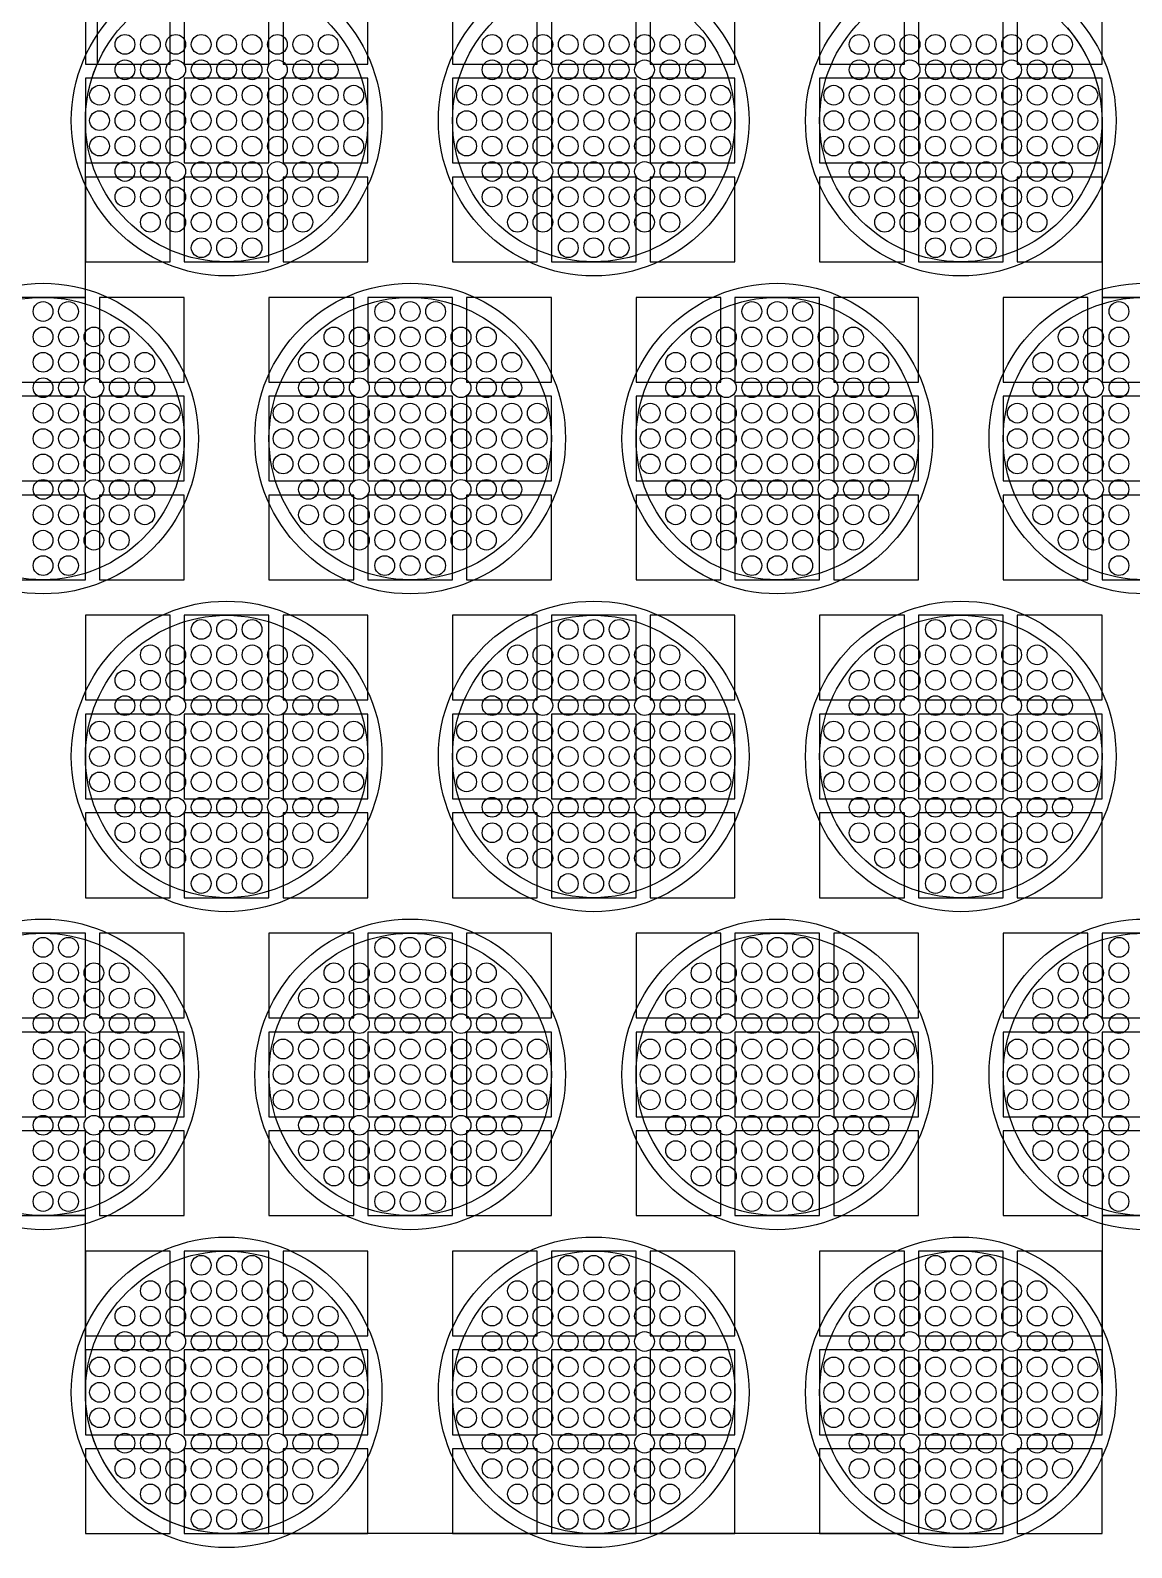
# Model space of a CAD drawing. Extents: x -49 to 54, y -38 to 38.
# Drawn here: x -4.72 to -0.82, y -4.37 to 1 of the extents above; entities that cross this region are included whole.
import ezdxf

# ---------------------------------------------------------------- set-up
doc = ezdxf.new("R2010")
doc.units = 0
for name, color, linetype in [('BACK_LAYER', 5, 'CONTINUOUS'), ('COND_LAYER_LOWER_ELECTRODE', 6, 'CONTINUOUS'), ('CONDUCTIVE_LAYER_BACK_LAYER', 2, 'CONTINUOUS'), ('EMITTER', 3, 'CONTINUOUS'), ('LOWER_ELECTRODE', 1, 'CONTINUOUS')]:
    doc.layers.add(name, color=color, linetype=linetype)

msp = doc.modelspace()

# ---------------------------------------------------------------- linework, layer by layer
at = {"layer": 'BACK_LAYER'}
for points in [[(-4.5209, 0.8807), (-4.2209, 0.8807), (-4.2209, 1.1807), (-4.5209, 1.1807)], [(-4.1709, 0.8807), (-3.8709, 0.8807), (-3.8709, 1.1807), (-4.1709, 1.1807)], [(-3.8209, 0.8807), (-3.5209, 0.8807), (-3.5209, 1.1807), (-3.8209, 1.1807)], [(-3.2209, 0.8807), (-2.9209, 0.8807), (-2.9209, 1.1807), (-3.2209, 1.1807)], [(-2.8709, 0.8807), (-2.5709, 0.8807), (-2.5709, 1.1807), (-2.8709, 1.1807)], [(-2.5209, 0.8807), (-2.2209, 0.8807), (-2.2209, 1.1807), (-2.5209, 1.1807)], [(-1.9209, 0.8807), (-1.6209, 0.8807), (-1.6209, 1.1807), (-1.9209, 1.1807)], [(-1.5709, 0.8807), (-1.2709, 0.8807), (-1.2709, 1.1807), (-1.5709, 1.1807)], [(-1.2209, 0.8807), (-0.9209, 0.8807), (-0.9209, 1.1807), (-1.2209, 1.1807)], [(-4.5209, 0.5307), (-4.2209, 0.5307), (-4.2209, 0.8307), (-4.5209, 0.8307)], [(-4.1709, 0.5307), (-3.8709, 0.5307), (-3.8709, 0.8307), (-4.1709, 0.8307)], [(-3.8209, 0.5307), (-3.5209, 0.5307), (-3.5209, 0.8307), (-3.8209, 0.8307)], [(-3.2209, 0.5307), (-2.9209, 0.5307), (-2.9209, 0.8307), (-3.2209, 0.8307)], [(-2.8709, 0.5307), (-2.5709, 0.5307), (-2.5709, 0.8307), (-2.8709, 0.8307)], [(-2.5209, 0.5307), (-2.2209, 0.5307), (-2.2209, 0.8307), (-2.5209, 0.8307)], [(-1.9209, 0.5307), (-1.6209, 0.5307), (-1.6209, 0.8307), (-1.9209, 0.8307)], [(-1.5709, 0.5307), (-1.2709, 0.5307), (-1.2709, 0.8307), (-1.5709, 0.8307)], [(-1.2209, 0.5307), (-0.9209, 0.5307), (-0.9209, 0.8307), (-1.2209, 0.8307)], [(-4.5209, 0.1807), (-4.2209, 0.1807), (-4.2209, 0.4807), (-4.5209, 0.4807)], [(-4.1709, 0.1807), (-3.8709, 0.1807), (-3.8709, 0.4807), (-4.1709, 0.4807)], [(-3.8209, 0.1807), (-3.5209, 0.1807), (-3.5209, 0.4807), (-3.8209, 0.4807)], [(-3.2209, 0.1807), (-2.9209, 0.1807), (-2.9209, 0.4807), (-3.2209, 0.4807)], [(-2.8709, 0.1807), (-2.5709, 0.1807), (-2.5709, 0.4807), (-2.8709, 0.4807)], [(-2.5209, 0.1807), (-2.2209, 0.1807), (-2.2209, 0.4807), (-2.5209, 0.4807)], [(-1.9209, 0.1807), (-1.6209, 0.1807), (-1.6209, 0.4807), (-1.9209, 0.4807)], [(-1.5709, 0.1807), (-1.2709, 0.1807), (-1.2709, 0.4807), (-1.5709, 0.4807)], [(-1.2209, 0.1807), (-0.9209, 0.1807), (-0.9209, 0.4807), (-1.2209, 0.4807)], [(-4.8209, -0.2451), (-4.5209, -0.2451), (-4.5209, 0.0549), (-4.8209, 0.0549)], [(-4.4709, -0.2451), (-4.1709, -0.2451), (-4.1709, 0.0549), (-4.4709, 0.0549)], [(-3.8709, -0.2451), (-3.5709, -0.2451), (-3.5709, 0.0549), (-3.8709, 0.0549)], [(-3.5209, -0.2451), (-3.2209, -0.2451), (-3.2209, 0.0549), (-3.5209, 0.0549)], [(-3.1709, -0.2451), (-2.8709, -0.2451), (-2.8709, 0.0549), (-3.1709, 0.0549)], [(-2.5709, -0.2451), (-2.2709, -0.2451), (-2.2709, 0.0549), (-2.5709, 0.0549)], [(-2.2209, -0.2451), (-1.9209, -0.2451), (-1.9209, 0.0549), (-2.2209, 0.0549)], [(-1.8709, -0.2451), (-1.5709, -0.2451), (-1.5709, 0.0549), (-1.8709, 0.0549)], [(-1.2709, -0.2451), (-0.9709, -0.2451), (-0.9709, 0.0549), (-1.2709, 0.0549)], [(-0.9209, -0.2451), (-0.6209, -0.2451), (-0.6209, 0.0549), (-0.9209, 0.0549)], [(-4.8209, -0.5951), (-4.5209, -0.5951), (-4.5209, -0.2951), (-4.8209, -0.2951)], [(-4.4709, -0.5951), (-4.1709, -0.5951), (-4.1709, -0.2951), (-4.4709, -0.2951)], [(-3.8709, -0.5951), (-3.5709, -0.5951), (-3.5709, -0.2951), (-3.8709, -0.2951)], [(-3.5209, -0.5951), (-3.2209, -0.5951), (-3.2209, -0.2951), (-3.5209, -0.2951)], [(-3.1709, -0.5951), (-2.8709, -0.5951), (-2.8709, -0.2951), (-3.1709, -0.2951)], [(-2.5709, -0.5951), (-2.2709, -0.5951), (-2.2709, -0.2951), (-2.5709, -0.2951)], [(-2.2209, -0.5951), (-1.9209, -0.5951), (-1.9209, -0.2951), (-2.2209, -0.2951)], [(-1.8709, -0.5951), (-1.5709, -0.5951), (-1.5709, -0.2951), (-1.8709, -0.2951)], [(-1.2709, -0.5951), (-0.9709, -0.5951), (-0.9709, -0.2951), (-1.2709, -0.2951)], [(-0.9209, -0.5951), (-0.6209, -0.5951), (-0.6209, -0.2951), (-0.9209, -0.2951)], [(-4.8209, -0.9451), (-4.5209, -0.9451), (-4.5209, -0.6451), (-4.8209, -0.6451)], [(-4.4709, -0.9451), (-4.1709, -0.9451), (-4.1709, -0.6451), (-4.4709, -0.6451)], [(-3.8709, -0.9451), (-3.5709, -0.9451), (-3.5709, -0.6451), (-3.8709, -0.6451)], [(-3.5209, -0.9451), (-3.2209, -0.9451), (-3.2209, -0.6451), (-3.5209, -0.6451)], [(-3.1709, -0.9451), (-2.8709, -0.9451), (-2.8709, -0.6451), (-3.1709, -0.6451)], [(-2.5709, -0.9451), (-2.2709, -0.9451), (-2.2709, -0.6451), (-2.5709, -0.6451)], [(-2.2209, -0.9451), (-1.9209, -0.9451), (-1.9209, -0.6451), (-2.2209, -0.6451)], [(-1.8709, -0.9451), (-1.5709, -0.9451), (-1.5709, -0.6451), (-1.8709, -0.6451)], [(-1.2709, -0.9451), (-0.9709, -0.9451), (-0.9709, -0.6451), (-1.2709, -0.6451)], [(-0.9209, -0.9451), (-0.6209, -0.9451), (-0.6209, -0.6451), (-0.9209, -0.6451)], [(-4.5209, -1.3709), (-4.2209, -1.3709), (-4.2209, -1.0709), (-4.5209, -1.0709)], [(-4.1709, -1.3709), (-3.8709, -1.3709), (-3.8709, -1.0709), (-4.1709, -1.0709)], [(-3.8209, -1.3709), (-3.5209, -1.3709), (-3.5209, -1.0709), (-3.8209, -1.0709)], [(-3.2209, -1.3709), (-2.9209, -1.3709), (-2.9209, -1.0709), (-3.2209, -1.0709)], [(-2.8709, -1.3709), (-2.5709, -1.3709), (-2.5709, -1.0709), (-2.8709, -1.0709)], [(-2.5209, -1.3709), (-2.2209, -1.3709), (-2.2209, -1.0709), (-2.5209, -1.0709)], [(-1.9209, -1.3709), (-1.6209, -1.3709), (-1.6209, -1.0709), (-1.9209, -1.0709)], [(-1.5709, -1.3709), (-1.2709, -1.3709), (-1.2709, -1.0709), (-1.5709, -1.0709)], [(-1.2209, -1.3709), (-0.9209, -1.3709), (-0.9209, -1.0709), (-1.2209, -1.0709)], [(-4.5209, -1.7209), (-4.2209, -1.7209), (-4.2209, -1.4209), (-4.5209, -1.4209)], [(-4.1709, -1.7209), (-3.8709, -1.7209), (-3.8709, -1.4209), (-4.1709, -1.4209)], [(-3.8209, -1.7209), (-3.5209, -1.7209), (-3.5209, -1.4209), (-3.8209, -1.4209)], [(-3.2209, -1.7209), (-2.9209, -1.7209), (-2.9209, -1.4209), (-3.2209, -1.4209)], [(-2.8709, -1.7209), (-2.5709, -1.7209), (-2.5709, -1.4209), (-2.8709, -1.4209)], [(-2.5209, -1.7209), (-2.2209, -1.7209), (-2.2209, -1.4209), (-2.5209, -1.4209)], [(-1.9209, -1.7209), (-1.6209, -1.7209), (-1.6209, -1.4209), (-1.9209, -1.4209)], [(-1.5709, -1.7209), (-1.2709, -1.7209), (-1.2709, -1.4209), (-1.5709, -1.4209)], [(-1.2209, -1.7209), (-0.9209, -1.7209), (-0.9209, -1.4209), (-1.2209, -1.4209)], [(-4.5209, -2.0709), (-4.2209, -2.0709), (-4.2209, -1.7709), (-4.5209, -1.7709)], [(-4.1709, -2.0709), (-3.8709, -2.0709), (-3.8709, -1.7709), (-4.1709, -1.7709)], [(-3.8209, -2.0709), (-3.5209, -2.0709), (-3.5209, -1.7709), (-3.8209, -1.7709)], [(-3.2209, -2.0709), (-2.9209, -2.0709), (-2.9209, -1.7709), (-3.2209, -1.7709)], [(-2.8709, -2.0709), (-2.5709, -2.0709), (-2.5709, -1.7709), (-2.8709, -1.7709)], [(-2.5209, -2.0709), (-2.2209, -2.0709), (-2.2209, -1.7709), (-2.5209, -1.7709)], [(-1.9209, -2.0709), (-1.6209, -2.0709), (-1.6209, -1.7709), (-1.9209, -1.7709)], [(-1.5709, -2.0709), (-1.2709, -2.0709), (-1.2709, -1.7709), (-1.5709, -1.7709)], [(-1.2209, -2.0709), (-0.9209, -2.0709), (-0.9209, -1.7709), (-1.2209, -1.7709)], [(-4.8209, -2.4968), (-4.5209, -2.4968), (-4.5209, -2.1968), (-4.8209, -2.1968)], [(-4.4709, -2.4968), (-4.1709, -2.4968), (-4.1709, -2.1968), (-4.4709, -2.1968)], [(-3.8709, -2.4968), (-3.5709, -2.4968), (-3.5709, -2.1968), (-3.8709, -2.1968)], [(-3.5209, -2.4968), (-3.2209, -2.4968), (-3.2209, -2.1968), (-3.5209, -2.1968)], [(-3.1709, -2.4968), (-2.8709, -2.4968), (-2.8709, -2.1968), (-3.1709, -2.1968)], [(-2.5709, -2.4968), (-2.2709, -2.4968), (-2.2709, -2.1968), (-2.5709, -2.1968)], [(-2.2209, -2.4968), (-1.9209, -2.4968), (-1.9209, -2.1968), (-2.2209, -2.1968)], [(-1.8709, -2.4968), (-1.5709, -2.4968), (-1.5709, -2.1968), (-1.8709, -2.1968)], [(-1.2709, -2.4968), (-0.9709, -2.4968), (-0.9709, -2.1968), (-1.2709, -2.1968)], [(-0.9209, -2.4968), (-0.6209, -2.4968), (-0.6209, -2.1968), (-0.9209, -2.1968)], [(-4.8209, -2.8468), (-4.5209, -2.8468), (-4.5209, -2.5468), (-4.8209, -2.5468)], [(-4.4709, -2.8468), (-4.1709, -2.8468), (-4.1709, -2.5468), (-4.4709, -2.5468)], [(-3.8709, -2.8468), (-3.5709, -2.8468), (-3.5709, -2.5468), (-3.8709, -2.5468)], [(-3.5209, -2.8468), (-3.2209, -2.8468), (-3.2209, -2.5468), (-3.5209, -2.5468)], [(-3.1709, -2.8468), (-2.8709, -2.8468), (-2.8709, -2.5468), (-3.1709, -2.5468)], [(-2.5709, -2.8468), (-2.2709, -2.8468), (-2.2709, -2.5468), (-2.5709, -2.5468)], [(-2.2209, -2.8468), (-1.9209, -2.8468), (-1.9209, -2.5468), (-2.2209, -2.5468)], [(-1.8709, -2.8468), (-1.5709, -2.8468), (-1.5709, -2.5468), (-1.8709, -2.5468)], [(-1.2709, -2.8468), (-0.9709, -2.8468), (-0.9709, -2.5468), (-1.2709, -2.5468)], [(-0.9209, -2.8468), (-0.6209, -2.8468), (-0.6209, -2.5468), (-0.9209, -2.5468)], [(-4.8209, -3.1968), (-4.5209, -3.1968), (-4.5209, -2.8968), (-4.8209, -2.8968)], [(-4.4709, -3.1968), (-4.1709, -3.1968), (-4.1709, -2.8968), (-4.4709, -2.8968)], [(-3.8709, -3.1968), (-3.5709, -3.1968), (-3.5709, -2.8968), (-3.8709, -2.8968)], [(-3.5209, -3.1968), (-3.2209, -3.1968), (-3.2209, -2.8968), (-3.5209, -2.8968)], [(-3.1709, -3.1968), (-2.8709, -3.1968), (-2.8709, -2.8968), (-3.1709, -2.8968)], [(-2.5709, -3.1968), (-2.2709, -3.1968), (-2.2709, -2.8968), (-2.5709, -2.8968)], [(-2.2209, -3.1968), (-1.9209, -3.1968), (-1.9209, -2.8968), (-2.2209, -2.8968)], [(-1.8709, -3.1968), (-1.5709, -3.1968), (-1.5709, -2.8968), (-1.8709, -2.8968)], [(-1.2709, -3.1968), (-0.9709, -3.1968), (-0.9709, -2.8968), (-1.2709, -2.8968)], [(-0.9209, -3.1968), (-0.6209, -3.1968), (-0.6209, -2.8968), (-0.9209, -2.8968)], [(-4.5209, -3.6226), (-4.2209, -3.6226), (-4.2209, -3.3226), (-4.5209, -3.3226)], [(-4.1709, -3.6226), (-3.8709, -3.6226), (-3.8709, -3.3226), (-4.1709, -3.3226)], [(-3.8209, -3.6226), (-3.5209, -3.6226), (-3.5209, -3.3226), (-3.8209, -3.3226)], [(-3.2209, -3.6226), (-2.9209, -3.6226), (-2.9209, -3.3226), (-3.2209, -3.3226)], [(-2.8709, -3.6226), (-2.5709, -3.6226), (-2.5709, -3.3226), (-2.8709, -3.3226)], [(-2.5209, -3.6226), (-2.2209, -3.6226), (-2.2209, -3.3226), (-2.5209, -3.3226)], [(-1.9209, -3.6226), (-1.6209, -3.6226), (-1.6209, -3.3226), (-1.9209, -3.3226)], [(-1.5709, -3.6226), (-1.2709, -3.6226), (-1.2709, -3.3226), (-1.5709, -3.3226)], [(-1.2209, -3.6226), (-0.9209, -3.6226), (-0.9209, -3.3226), (-1.2209, -3.3226)], [(-4.5209, -3.9726), (-4.2209, -3.9726), (-4.2209, -3.6726), (-4.5209, -3.6726)], [(-4.1709, -3.9726), (-3.8709, -3.9726), (-3.8709, -3.6726), (-4.1709, -3.6726)], [(-3.8209, -3.9726), (-3.5209, -3.9726), (-3.5209, -3.6726), (-3.8209, -3.6726)], [(-3.2209, -3.9726), (-2.9209, -3.9726), (-2.9209, -3.6726), (-3.2209, -3.6726)], [(-2.8709, -3.9726), (-2.5709, -3.9726), (-2.5709, -3.6726), (-2.8709, -3.6726)], [(-2.5209, -3.9726), (-2.2209, -3.9726), (-2.2209, -3.6726), (-2.5209, -3.6726)], [(-1.9209, -3.9726), (-1.6209, -3.9726), (-1.6209, -3.6726), (-1.9209, -3.6726)], [(-1.5709, -3.9726), (-1.2709, -3.9726), (-1.2709, -3.6726), (-1.5709, -3.6726)], [(-1.2209, -3.9726), (-0.9209, -3.9726), (-0.9209, -3.6726), (-1.2209, -3.6726)], [(-4.5209, -4.3226), (-4.2209, -4.3226), (-4.2209, -4.0226), (-4.5209, -4.0226)], [(-4.1709, -4.3226), (-3.8709, -4.3226), (-3.8709, -4.0226), (-4.1709, -4.0226)], [(-3.8209, -4.3226), (-3.5209, -4.3226), (-3.5209, -4.0226), (-3.8209, -4.0226)], [(-3.2209, -4.3226), (-2.9209, -4.3226), (-2.9209, -4.0226), (-3.2209, -4.0226)], [(-2.8709, -4.3226), (-2.5709, -4.3226), (-2.5709, -4.0226), (-2.8709, -4.0226)], [(-2.5209, -4.3226), (-2.2209, -4.3226), (-2.2209, -4.0226), (-2.5209, -4.0226)], [(-1.9209, -4.3226), (-1.6209, -4.3226), (-1.6209, -4.0226), (-1.9209, -4.0226)], [(-1.5709, -4.3226), (-1.2709, -4.3226), (-1.2709, -4.0226), (-1.5709, -4.0226)], [(-1.2209, -4.3226), (-0.9209, -4.3226), (-0.9209, -4.0226), (-1.2209, -4.0226)]]:
    msp.add_lwpolyline(points, close=True, dxfattribs=at)
at = {"layer": 'COND_LAYER_LOWER_ELECTRODE'}
for centre in [(-4.0209, 0.6807), (-2.7209, 0.6807), (-1.4209, 0.6807), (-4.6709, -0.4451), (-3.3709, -0.4451), (-2.0709, -0.4451), (-0.7709, -0.4451), (-4.0209, -1.5709), (-2.7209, -1.5709), (-1.4209, -1.5709), (-4.6709, -2.6968), (-3.3709, -2.6968), (-2.0709, -2.6968), (-0.7709, -2.6968), (-4.0209, -3.8226), (-2.7209, -3.8226), (-1.4209, -3.8226)]:
    msp.add_circle(centre, 0.55, dxfattribs=at)
at = {"layer": 'CONDUCTIVE_LAYER_BACK_LAYER'}
for points in [[(-4.7206, 0.0524), (-4.7007, 0.054), (-4.6809, 0.0548), (-4.5209, 0.0548), (-4.5209, 0.6807), (-4.5205, 0.7006), (-4.5193, 0.7205), (-4.5174, 0.7402), (-4.5146, 0.7599), (-4.5111, 0.7795), (-4.5068, 0.7989), (-4.5017, 0.8181), (-4.4958, 0.8371), (-4.4892, 0.8559), (-4.4819, 0.8744), (-4.4779, 0.8835), (-4.4779, 1.6611)], [(-1.0436, 1.0088), (-1.0309, 0.9936), (-1.0188, 0.9778), (-1.0073, 0.9616), (-0.9964, 0.9449), (-0.9863, 0.9279), (-0.9768, 0.9104), (-0.968, 0.8925), (-0.9599, 0.8744), (-0.9526, 0.8559), (-0.946, 0.8371), (-0.9402, 0.8181), (-0.9351, 0.7989), (-0.9308, 0.7795), (-0.9272, 0.7599), (-0.9245, 0.7402), (-0.9225, 0.7205), (-0.9213, 0.7006), (-0.9209, 0.6807), (-0.9209, 0.0548), (-0.761, 0.0548)], [(-0.761, -3.1967), (-0.9209, -3.1967), (-0.9209, -3.8226), (-0.9213, -3.8425), (-0.9225, -3.8623), (-0.9245, -3.8821), (-0.9272, -3.9018), (-0.9308, -3.9214), (-0.9351, -3.9408), (-0.9402, -3.96), (-0.946, -3.979), (-0.9526, -3.9978), (-0.9599, -4.0162), (-0.968, -4.0344), (-0.9768, -4.0522), (-0.9863, -4.0697), (-0.9964, -4.0868), (-1.0073, -4.1035), (-1.0188, -4.1197), (-1.0309, -4.1354), (-1.0436, -4.1507), (-1.057, -4.1654), (-1.0709, -4.1796), (-1.0854, -4.1933), (-1.1004, -4.2063), (-1.1159, -4.2188), (-1.1319, -4.2306), (-1.1483, -4.2417), (-1.1652, -4.2523), (-1.1825, -4.2621), (-1.2002, -4.2712), (-1.2182, -4.2796), (-1.2365, -4.2873), (-1.2551, -4.2943), (-1.274, -4.3005), (-1.2931, -4.306), (-1.3124, -4.3107), (-1.3319, -4.3146), (-1.3516, -4.3178), (-1.3713, -4.3201), (-1.3911, -4.3217), (-1.411, -4.3225), (-4.0309, -4.3225), (-4.0507, -4.3217), (-4.0706, -4.3201), (-4.0903, -4.3178), (-4.1099, -4.3146), (-4.1294, -4.3107), (-4.1487, -4.306), (-4.1679, -4.3005), (-4.1867, -4.2943), (-4.2054, -4.2873), (-4.2237, -4.2796), (-4.2417, -4.2712), (-4.2594, -4.2621), (-4.2766, -4.2523), (-4.2935, -4.2417), (-4.31, -4.2306), (-4.326, -4.2188), (-4.3415, -4.2063), (-4.3565, -4.1933), (-4.371, -4.1796), (-4.3849, -4.1654), (-4.3982, -4.1507), (-4.411, -4.1354), (-4.4231, -4.1197), (-4.4346, -4.1035), (-4.4454, -4.0868), (-4.4556, -4.0697), (-4.4651, -4.0522), (-4.4738, -4.0344), (-4.4819, -4.0162), (-4.4892, -3.9978), (-4.4958, -3.979), (-4.5017, -3.96), (-4.5068, -3.9408), (-4.5111, -3.9214), (-4.5146, -3.9018), (-4.5174, -3.8821), (-4.5193, -3.8623), (-4.5205, -3.8425), (-4.5209, -3.8226), (-4.5209, -3.1967), (-4.6809, -3.1967), (-4.7007, -3.1959), (-4.7206, -3.1943)]]:
    msp.add_lwpolyline(points, dxfattribs=at)
at = {"layer": 'EMITTER'}
for centre in [(-4.0209, 0.6807), (-2.7209, 0.6807), (-1.4209, 0.6807), (-4.6709, -0.4451), (-3.3709, -0.4451), (-2.0709, -0.4451), (-0.7709, -0.4451), (-4.0209, -1.5709), (-2.7209, -1.5709), (-1.4209, -1.5709), (-4.6709, -2.6968), (-3.3709, -2.6968), (-2.0709, -2.6968), (-0.7709, -2.6968), (-4.0209, -3.8226), (-2.7209, -3.8226), (-1.4209, -3.8226)]:
    msp.add_circle(centre, 0.5, dxfattribs=at)
at = {"layer": 'LOWER_ELECTRODE'}
for centre in [(-4.3809, 0.9507), (-4.2909, 0.9507), (-4.2009, 0.9507), (-4.1109, 0.9507), (-4.0209, 0.9507), (-3.9309, 0.9507), (-3.8409, 0.9507), (-3.7509, 0.9507), (-3.6609, 0.9507), (-3.0809, 0.9507), (-2.9909, 0.9507), (-2.9009, 0.9507), (-2.8109, 0.9507), (-2.7209, 0.9507), (-2.6309, 0.9507), (-2.5409, 0.9507), (-2.4509, 0.9507), (-2.3609, 0.9507), (-1.7809, 0.9507), (-1.6909, 0.9507), (-1.6009, 0.9507), (-1.5109, 0.9507), (-1.4209, 0.9507), (-1.3309, 0.9507), (-1.2409, 0.9507), (-1.1509, 0.9507), (-1.0609, 0.9507), (-4.3809, 0.8607), (-4.2909, 0.8607), (-4.2009, 0.8607), (-4.1109, 0.8607), (-4.0209, 0.8607), (-3.9309, 0.8607), (-3.8409, 0.8607), (-3.7509, 0.8607), (-3.6609, 0.8607), (-3.0809, 0.8607), (-2.9909, 0.8607), (-2.9009, 0.8607), (-2.8109, 0.8607), (-2.7209, 0.8607), (-2.6309, 0.8607), (-2.5409, 0.8607), (-2.4509, 0.8607), (-2.3609, 0.8607), (-1.7809, 0.8607), (-1.6909, 0.8607), (-1.6009, 0.8607), (-1.5109, 0.8607), (-1.4209, 0.8607), (-1.3309, 0.8607), (-1.2409, 0.8607), (-1.1509, 0.8607), (-1.0609, 0.8607), (-4.4709, 0.7707), (-4.3809, 0.7707), (-4.2909, 0.7707), (-4.2009, 0.7707), (-4.1109, 0.7707), (-4.0209, 0.7707), (-3.9309, 0.7707), (-3.8409, 0.7707), (-3.7509, 0.7707), (-3.6609, 0.7707), (-3.5709, 0.7707), (-3.1709, 0.7707), (-3.0809, 0.7707), (-2.9909, 0.7707), (-2.9009, 0.7707), (-2.8109, 0.7707), (-2.7209, 0.7707), (-2.6309, 0.7707), (-2.5409, 0.7707), (-2.4509, 0.7707), (-2.3609, 0.7707), (-2.2709, 0.7707), (-1.8709, 0.7707), (-1.7809, 0.7707), (-1.6909, 0.7707), (-1.6009, 0.7707), (-1.5109, 0.7707), (-1.4209, 0.7707), (-1.3309, 0.7707), (-1.2409, 0.7707), (-1.1509, 0.7707), (-1.0609, 0.7707), (-0.9709, 0.7707), (-4.4709, 0.6807), (-4.3809, 0.6807), (-4.2909, 0.6807), (-4.2009, 0.6807), (-4.1109, 0.6807), (-4.0209, 0.6807), (-3.9309, 0.6807), (-3.8409, 0.6807), (-3.7509, 0.6807), (-3.6609, 0.6807), (-3.5709, 0.6807), (-3.1709, 0.6807), (-3.0809, 0.6807), (-2.9909, 0.6807), (-2.9009, 0.6807), (-2.8109, 0.6807), (-2.7209, 0.6807), (-2.6309, 0.6807), (-2.5409, 0.6807), (-2.4509, 0.6807), (-2.3609, 0.6807), (-2.2709, 0.6807), (-1.8709, 0.6807), (-1.7809, 0.6807), (-1.6909, 0.6807), (-1.6009, 0.6807), (-1.5109, 0.6807), (-1.4209, 0.6807), (-1.3309, 0.6807), (-1.2409, 0.6807), (-1.1509, 0.6807), (-1.0609, 0.6807), (-0.9709, 0.6807), (-4.4709, 0.5907), (-4.3809, 0.5907), (-4.2909, 0.5907), (-4.2009, 0.5907), (-4.1109, 0.5907), (-4.0209, 0.5907), (-3.9309, 0.5907), (-3.8409, 0.5907), (-3.7509, 0.5907), (-3.6609, 0.5907), (-3.5709, 0.5907), (-3.1709, 0.5907), (-3.0809, 0.5907), (-2.9909, 0.5907), (-2.9009, 0.5907), (-2.8109, 0.5907), (-2.7209, 0.5907), (-2.6309, 0.5907), (-2.5409, 0.5907), (-2.4509, 0.5907), (-2.3609, 0.5907), (-2.2709, 0.5907), (-1.8709, 0.5907), (-1.7809, 0.5907), (-1.6909, 0.5907), (-1.6009, 0.5907), (-1.5109, 0.5907), (-1.4209, 0.5907), (-1.3309, 0.5907), (-1.2409, 0.5907), (-1.1509, 0.5907), (-1.0609, 0.5907), (-0.9709, 0.5907), (-4.3809, 0.5007), (-4.2909, 0.5007), (-4.2009, 0.5007), (-4.1109, 0.5007), (-4.0209, 0.5007), (-3.9309, 0.5007), (-3.8409, 0.5007), (-3.7509, 0.5007), (-3.6609, 0.5007), (-3.0809, 0.5007), (-2.9909, 0.5007), (-2.9009, 0.5007), (-2.8109, 0.5007), (-2.7209, 0.5007), (-2.6309, 0.5007), (-2.5409, 0.5007), (-2.4509, 0.5007), (-2.3609, 0.5007), (-1.7809, 0.5007), (-1.6909, 0.5007), (-1.6009, 0.5007), (-1.5109, 0.5007), (-1.4209, 0.5007), (-1.3309, 0.5007), (-1.2409, 0.5007), (-1.1509, 0.5007), (-1.0609, 0.5007), (-4.3809, 0.4107), (-4.2909, 0.4107), (-4.2009, 0.4107), (-4.1109, 0.4107), (-4.0209, 0.4107), (-3.9309, 0.4107), (-3.8409, 0.4107), (-3.7509, 0.4107), (-3.6609, 0.4107), (-3.0809, 0.4107), (-2.9909, 0.4107), (-2.9009, 0.4107), (-2.8109, 0.4107), (-2.7209, 0.4107), (-2.6309, 0.4107), (-2.5409, 0.4107), (-2.4509, 0.4107), (-2.3609, 0.4107), (-1.7809, 0.4107), (-1.6909, 0.4107), (-1.6009, 0.4107), (-1.5109, 0.4107), (-1.4209, 0.4107), (-1.3309, 0.4107), (-1.2409, 0.4107), (-1.1509, 0.4107), (-1.0609, 0.4107), (-4.2909, 0.3207), (-4.2009, 0.3207), (-4.1109, 0.3207), (-4.0209, 0.3207), (-3.9309, 0.3207), (-3.8409, 0.3207), (-3.7509, 0.3207), (-2.9909, 0.3207), (-2.9009, 0.3207), (-2.8109, 0.3207), (-2.7209, 0.3207), (-2.6309, 0.3207), (-2.5409, 0.3207), (-2.4509, 0.3207), (-1.6909, 0.3207), (-1.6009, 0.3207), (-1.5109, 0.3207), (-1.4209, 0.3207), (-1.3309, 0.3207), (-1.2409, 0.3207), (-1.1509, 0.3207), (-4.1109, 0.2307), (-4.0209, 0.2307), (-3.9309, 0.2307), (-2.8109, 0.2307), (-2.7209, 0.2307), (-2.6309, 0.2307), (-1.5109, 0.2307), (-1.4209, 0.2307), (-1.3309, 0.2307), (-4.6709, 0.0049), (-4.5809, 0.0049), (-3.4609, 0.0049), (-3.3709, 0.0049), (-3.2809, 0.0049), (-2.1609, 0.0049), (-2.0709, 0.0049), (-1.9809, 0.0049), (-0.8609, 0.0049), (-4.6709, -0.0851), (-4.5809, -0.0851), (-4.4909, -0.0851), (-4.4009, -0.0851), (-3.6409, -0.0851), (-3.5509, -0.0851), (-3.4609, -0.0851), (-3.3709, -0.0851), (-3.2809, -0.0851), (-3.1909, -0.0851), (-3.1009, -0.0851), (-2.3409, -0.0851), (-2.2509, -0.0851), (-2.1609, -0.0851), (-2.0709, -0.0851), (-1.9809, -0.0851), (-1.8909, -0.0851), (-1.8009, -0.0851), (-1.0409, -0.0851), (-0.9509, -0.0851), (-0.8609, -0.0851), (-4.6709, -0.1751), (-4.5809, -0.1751), (-4.4909, -0.1751), (-4.4009, -0.1751), (-4.3109, -0.1751), (-3.7309, -0.1751), (-3.6409, -0.1751), (-3.5509, -0.1751), (-3.4609, -0.1751), (-3.3709, -0.1751), (-3.2809, -0.1751), (-3.1909, -0.1751), (-3.1009, -0.1751), (-3.0109, -0.1751), (-2.4309, -0.1751), (-2.3409, -0.1751), (-2.2509, -0.1751), (-2.1609, -0.1751), (-2.0709, -0.1751), (-1.9809, -0.1751), (-1.8909, -0.1751), (-1.8009, -0.1751), (-1.7109, -0.1751), (-1.1309, -0.1751), (-1.0409, -0.1751), (-0.9509, -0.1751), (-0.8609, -0.1751), (-4.6709, -0.2651), (-4.5809, -0.2651), (-4.4909, -0.2651), (-4.4009, -0.2651), (-4.3109, -0.2651), (-3.7309, -0.2651), (-3.6409, -0.2651), (-3.5509, -0.2651), (-3.4609, -0.2651), (-3.3709, -0.2651), (-3.2809, -0.2651), (-3.1909, -0.2651), (-3.1009, -0.2651), (-3.0109, -0.2651), (-2.4309, -0.2651), (-2.3409, -0.2651), (-2.2509, -0.2651), (-2.1609, -0.2651), (-2.0709, -0.2651), (-1.9809, -0.2651), (-1.8909, -0.2651), (-1.8009, -0.2651), (-1.7109, -0.2651), (-1.1309, -0.2651), (-1.0409, -0.2651), (-0.9509, -0.2651), (-0.8609, -0.2651), (-4.6709, -0.3551), (-4.5809, -0.3551), (-4.4909, -0.3551), (-4.4009, -0.3551), (-4.3109, -0.3551), (-4.2209, -0.3551), (-3.8209, -0.3551), (-3.7309, -0.3551), (-3.6409, -0.3551), (-3.5509, -0.3551), (-3.4609, -0.3551), (-3.3709, -0.3551), (-3.2809, -0.3551), (-3.1909, -0.3551), (-3.1009, -0.3551), (-3.0109, -0.3551), (-2.9209, -0.3551), (-2.5209, -0.3551), (-2.4309, -0.3551), (-2.3409, -0.3551), (-2.2509, -0.3551), (-2.1609, -0.3551), (-2.0709, -0.3551), (-1.9809, -0.3551), (-1.8909, -0.3551), (-1.8009, -0.3551), (-1.7109, -0.3551), (-1.6209, -0.3551), (-1.2209, -0.3551), (-1.1309, -0.3551), (-1.0409, -0.3551), (-0.9509, -0.3551), (-0.8609, -0.3551), (-4.6709, -0.4451), (-4.5809, -0.4451), (-4.4909, -0.4451), (-4.4009, -0.4451), (-4.3109, -0.4451), (-4.2209, -0.4451), (-3.8209, -0.4451), (-3.7309, -0.4451), (-3.6409, -0.4451), (-3.5509, -0.4451), (-3.4609, -0.4451), (-3.3709, -0.4451), (-3.2809, -0.4451), (-3.1909, -0.4451), (-3.1009, -0.4451), (-3.0109, -0.4451), (-2.9209, -0.4451), (-2.5209, -0.4451), (-2.4309, -0.4451), (-2.3409, -0.4451), (-2.2509, -0.4451), (-2.1609, -0.4451), (-2.0709, -0.4451), (-1.9809, -0.4451), (-1.8909, -0.4451), (-1.8009, -0.4451), (-1.7109, -0.4451), (-1.6209, -0.4451), (-1.2209, -0.4451), (-1.1309, -0.4451), (-1.0409, -0.4451), (-0.9509, -0.4451), (-0.8609, -0.4451), (-4.6709, -0.5351), (-4.5809, -0.5351), (-4.4909, -0.5351), (-4.4009, -0.5351), (-4.3109, -0.5351), (-4.2209, -0.5351), (-3.8209, -0.5351), (-3.7309, -0.5351), (-3.6409, -0.5351), (-3.5509, -0.5351), (-3.4609, -0.5351), (-3.3709, -0.5351), (-3.2809, -0.5351), (-3.1909, -0.5351), (-3.1009, -0.5351), (-3.0109, -0.5351), (-2.9209, -0.5351), (-2.5209, -0.5351), (-2.4309, -0.5351), (-2.3409, -0.5351), (-2.2509, -0.5351), (-2.1609, -0.5351), (-2.0709, -0.5351), (-1.9809, -0.5351), (-1.8909, -0.5351), (-1.8009, -0.5351), (-1.7109, -0.5351), (-1.6209, -0.5351), (-1.2209, -0.5351), (-1.1309, -0.5351), (-1.0409, -0.5351), (-0.9509, -0.5351), (-0.8609, -0.5351), (-4.6709, -0.6251), (-4.5809, -0.6251), (-4.4909, -0.6251), (-4.4009, -0.6251), (-4.3109, -0.6251), (-3.7309, -0.6251), (-3.6409, -0.6251), (-3.5509, -0.6251), (-3.4609, -0.6251), (-3.3709, -0.6251), (-3.2809, -0.6251), (-3.1909, -0.6251), (-3.1009, -0.6251), (-3.0109, -0.6251), (-2.4309, -0.6251), (-2.3409, -0.6251), (-2.2509, -0.6251), (-2.1609, -0.6251), (-2.0709, -0.6251), (-1.9809, -0.6251), (-1.8909, -0.6251), (-1.8009, -0.6251), (-1.7109, -0.6251), (-1.1309, -0.6251), (-1.0409, -0.6251), (-0.9509, -0.6251), (-0.8609, -0.6251), (-4.6709, -0.7151), (-4.5809, -0.7151), (-4.4909, -0.7151), (-4.4009, -0.7151), (-4.3109, -0.7151), (-3.7309, -0.7151), (-3.6409, -0.7151), (-3.5509, -0.7151), (-3.4609, -0.7151), (-3.3709, -0.7151), (-3.2809, -0.7151), (-3.1909, -0.7151), (-3.1009, -0.7151), (-3.0109, -0.7151), (-2.4309, -0.7151), (-2.3409, -0.7151), (-2.2509, -0.7151), (-2.1609, -0.7151), (-2.0709, -0.7151), (-1.9809, -0.7151), (-1.8909, -0.7151), (-1.8009, -0.7151), (-1.7109, -0.7151), (-1.1309, -0.7151), (-1.0409, -0.7151), (-0.9509, -0.7151), (-0.8609, -0.7151), (-4.6709, -0.8051), (-4.5809, -0.8051), (-4.4909, -0.8051), (-4.4009, -0.8051), (-3.6409, -0.8051), (-3.5509, -0.8051), (-3.4609, -0.8051), (-3.3709, -0.8051), (-3.2809, -0.8051), (-3.1909, -0.8051), (-3.1009, -0.8051), (-2.3409, -0.8051), (-2.2509, -0.8051), (-2.1609, -0.8051), (-2.0709, -0.8051), (-1.9809, -0.8051), (-1.8909, -0.8051), (-1.8009, -0.8051), (-1.0409, -0.8051), (-0.9509, -0.8051), (-0.8609, -0.8051), (-4.6709, -0.8951), (-4.5809, -0.8951), (-3.4609, -0.8951), (-3.3709, -0.8951), (-3.2809, -0.8951), (-2.1609, -0.8951), (-2.0709, -0.8951), (-1.9809, -0.8951), (-0.8609, -0.8951), (-4.1109, -1.1209), (-4.0209, -1.1209), (-3.9309, -1.1209), (-2.8109, -1.1209), (-2.7209, -1.1209), (-2.6309, -1.1209), (-1.5109, -1.1209), (-1.4209, -1.1209), (-1.3309, -1.1209), (-4.2909, -1.2109), (-4.2009, -1.2109), (-4.1109, -1.2109), (-4.0209, -1.2109), (-3.9309, -1.2109), (-3.8409, -1.2109), (-3.7509, -1.2109), (-2.9909, -1.2109), (-2.9009, -1.2109), (-2.8109, -1.2109), (-2.7209, -1.2109), (-2.6309, -1.2109), (-2.5409, -1.2109), (-2.4509, -1.2109), (-1.6909, -1.2109), (-1.6009, -1.2109), (-1.5109, -1.2109), (-1.4209, -1.2109), (-1.3309, -1.2109), (-1.2409, -1.2109), (-1.1509, -1.2109), (-4.3809, -1.3009), (-4.2909, -1.3009), (-4.2009, -1.3009), (-4.1109, -1.3009), (-4.0209, -1.3009), (-3.9309, -1.3009), (-3.8409, -1.3009), (-3.7509, -1.3009), (-3.6609, -1.3009), (-3.0809, -1.3009), (-2.9909, -1.3009), (-2.9009, -1.3009), (-2.8109, -1.3009), (-2.7209, -1.3009), (-2.6309, -1.3009), (-2.5409, -1.3009), (-2.4509, -1.3009), (-2.3609, -1.3009), (-1.7809, -1.3009), (-1.6909, -1.3009), (-1.6009, -1.3009), (-1.5109, -1.3009), (-1.4209, -1.3009), (-1.3309, -1.3009), (-1.2409, -1.3009), (-1.1509, -1.3009), (-1.0609, -1.3009), (-4.3809, -1.3909), (-4.2909, -1.3909), (-4.2009, -1.3909), (-4.1109, -1.3909), (-4.0209, -1.3909), (-3.9309, -1.3909), (-3.8409, -1.3909), (-3.7509, -1.3909), (-3.6609, -1.3909), (-3.0809, -1.3909), (-2.9909, -1.3909), (-2.9009, -1.3909), (-2.8109, -1.3909), (-2.7209, -1.3909), (-2.6309, -1.3909), (-2.5409, -1.3909), (-2.4509, -1.3909), (-2.3609, -1.3909), (-1.7809, -1.3909), (-1.6909, -1.3909), (-1.6009, -1.3909), (-1.5109, -1.3909), (-1.4209, -1.3909), (-1.3309, -1.3909), (-1.2409, -1.3909), (-1.1509, -1.3909), (-1.0609, -1.3909), (-4.4709, -1.4809), (-4.3809, -1.4809), (-4.2909, -1.4809), (-4.2009, -1.4809), (-4.1109, -1.4809), (-4.0209, -1.4809), (-3.9309, -1.4809), (-3.8409, -1.4809), (-3.7509, -1.4809), (-3.6609, -1.4809), (-3.5709, -1.4809), (-3.1709, -1.4809), (-3.0809, -1.4809), (-2.9909, -1.4809), (-2.9009, -1.4809), (-2.8109, -1.4809), (-2.7209, -1.4809), (-2.6309, -1.4809), (-2.5409, -1.4809), (-2.4509, -1.4809), (-2.3609, -1.4809), (-2.2709, -1.4809), (-1.8709, -1.4809), (-1.7809, -1.4809), (-1.6909, -1.4809), (-1.6009, -1.4809), (-1.5109, -1.4809), (-1.4209, -1.4809), (-1.3309, -1.4809), (-1.2409, -1.4809), (-1.1509, -1.4809), (-1.0609, -1.4809), (-0.9709, -1.4809), (-4.4709, -1.5709), (-4.3809, -1.5709), (-4.2909, -1.5709), (-4.2009, -1.5709), (-4.1109, -1.5709), (-4.0209, -1.5709), (-3.9309, -1.5709), (-3.8409, -1.5709), (-3.7509, -1.5709), (-3.6609, -1.5709), (-3.5709, -1.5709), (-3.1709, -1.5709), (-3.0809, -1.5709), (-2.9909, -1.5709), (-2.9009, -1.5709), (-2.8109, -1.5709), (-2.7209, -1.5709), (-2.6309, -1.5709), (-2.5409, -1.5709), (-2.4509, -1.5709), (-2.3609, -1.5709), (-2.2709, -1.5709), (-1.8709, -1.5709), (-1.7809, -1.5709), (-1.6909, -1.5709), (-1.6009, -1.5709), (-1.5109, -1.5709), (-1.4209, -1.5709), (-1.3309, -1.5709), (-1.2409, -1.5709), (-1.1509, -1.5709), (-1.0609, -1.5709), (-0.9709, -1.5709), (-4.4709, -1.6609), (-4.3809, -1.6609), (-4.2909, -1.6609), (-4.2009, -1.6609), (-4.1109, -1.6609), (-4.0209, -1.6609), (-3.9309, -1.6609), (-3.8409, -1.6609), (-3.7509, -1.6609), (-3.6609, -1.6609), (-3.5709, -1.6609), (-3.1709, -1.6609), (-3.0809, -1.6609), (-2.9909, -1.6609), (-2.9009, -1.6609), (-2.8109, -1.6609), (-2.7209, -1.6609), (-2.6309, -1.6609), (-2.5409, -1.6609), (-2.4509, -1.6609), (-2.3609, -1.6609), (-2.2709, -1.6609), (-1.8709, -1.6609), (-1.7809, -1.6609), (-1.6909, -1.6609), (-1.6009, -1.6609), (-1.5109, -1.6609), (-1.4209, -1.6609), (-1.3309, -1.6609), (-1.2409, -1.6609), (-1.1509, -1.6609), (-1.0609, -1.6609), (-0.9709, -1.6609), (-4.3809, -1.7509), (-4.2909, -1.7509), (-4.2009, -1.7509), (-4.1109, -1.7509), (-4.0209, -1.7509), (-3.9309, -1.7509), (-3.8409, -1.7509), (-3.7509, -1.7509), (-3.6609, -1.7509), (-3.0809, -1.7509), (-2.9909, -1.7509), (-2.9009, -1.7509), (-2.8109, -1.7509), (-2.7209, -1.7509), (-2.6309, -1.7509), (-2.5409, -1.7509), (-2.4509, -1.7509), (-2.3609, -1.7509), (-1.7809, -1.7509), (-1.6909, -1.7509), (-1.6009, -1.7509), (-1.5109, -1.7509), (-1.4209, -1.7509), (-1.3309, -1.7509), (-1.2409, -1.7509), (-1.1509, -1.7509), (-1.0609, -1.7509), (-4.3809, -1.8409), (-4.2909, -1.8409), (-4.2009, -1.8409), (-4.1109, -1.8409), (-4.0209, -1.8409), (-3.9309, -1.8409), (-3.8409, -1.8409), (-3.7509, -1.8409), (-3.6609, -1.8409), (-3.0809, -1.8409), (-2.9909, -1.8409), (-2.9009, -1.8409), (-2.8109, -1.8409), (-2.7209, -1.8409), (-2.6309, -1.8409), (-2.5409, -1.8409), (-2.4509, -1.8409), (-2.3609, -1.8409), (-1.7809, -1.8409), (-1.6909, -1.8409), (-1.6009, -1.8409), (-1.5109, -1.8409), (-1.4209, -1.8409), (-1.3309, -1.8409), (-1.2409, -1.8409), (-1.1509, -1.8409), (-1.0609, -1.8409), (-4.2909, -1.9309), (-4.2009, -1.9309), (-4.1109, -1.9309), (-4.0209, -1.9309), (-3.9309, -1.9309), (-3.8409, -1.9309), (-3.7509, -1.9309), (-2.9909, -1.9309), (-2.9009, -1.9309), (-2.8109, -1.9309), (-2.7209, -1.9309), (-2.6309, -1.9309), (-2.5409, -1.9309), (-2.4509, -1.9309), (-1.6909, -1.9309), (-1.6009, -1.9309), (-1.5109, -1.9309), (-1.4209, -1.9309), (-1.3309, -1.9309), (-1.2409, -1.9309), (-1.1509, -1.9309), (-4.1109, -2.0209), (-4.0209, -2.0209), (-3.9309, -2.0209), (-2.8109, -2.0209), (-2.7209, -2.0209), (-2.6309, -2.0209), (-1.5109, -2.0209), (-1.4209, -2.0209), (-1.3309, -2.0209), (-4.6709, -2.2468), (-4.5809, -2.2468), (-3.4609, -2.2468), (-3.3709, -2.2468), (-3.2809, -2.2468), (-2.1609, -2.2468), (-2.0709, -2.2468), (-1.9809, -2.2468), (-0.8609, -2.2468), (-4.6709, -2.3368), (-4.5809, -2.3368), (-4.4909, -2.3368), (-4.4009, -2.3368), (-3.6409, -2.3368), (-3.5509, -2.3368), (-3.4609, -2.3368), (-3.3709, -2.3368), (-3.2809, -2.3368), (-3.1909, -2.3368), (-3.1009, -2.3368), (-2.3409, -2.3368), (-2.2509, -2.3368), (-2.1609, -2.3368), (-2.0709, -2.3368), (-1.9809, -2.3368), (-1.8909, -2.3368), (-1.8009, -2.3368), (-1.0409, -2.3368), (-0.9509, -2.3368), (-0.8609, -2.3368), (-4.6709, -2.4268), (-4.5809, -2.4268), (-4.4909, -2.4268), (-4.4009, -2.4268), (-4.3109, -2.4268), (-3.7309, -2.4268), (-3.6409, -2.4268), (-3.5509, -2.4268), (-3.4609, -2.4268), (-3.3709, -2.4268), (-3.2809, -2.4268), (-3.1909, -2.4268), (-3.1009, -2.4268), (-3.0109, -2.4268), (-2.4309, -2.4268), (-2.3409, -2.4268), (-2.2509, -2.4268), (-2.1609, -2.4268), (-2.0709, -2.4268), (-1.9809, -2.4268), (-1.8909, -2.4268), (-1.8009, -2.4268), (-1.7109, -2.4268), (-1.1309, -2.4268), (-1.0409, -2.4268), (-0.9509, -2.4268), (-0.8609, -2.4268), (-4.6709, -2.5168), (-4.5809, -2.5168), (-4.4909, -2.5168), (-4.4009, -2.5168), (-4.3109, -2.5168), (-3.7309, -2.5168), (-3.6409, -2.5168), (-3.5509, -2.5168), (-3.4609, -2.5168), (-3.3709, -2.5168), (-3.2809, -2.5168), (-3.1909, -2.5168), (-3.1009, -2.5168), (-3.0109, -2.5168), (-2.4309, -2.5168), (-2.3409, -2.5168), (-2.2509, -2.5168), (-2.1609, -2.5168), (-2.0709, -2.5168), (-1.9809, -2.5168), (-1.8909, -2.5168), (-1.8009, -2.5168), (-1.7109, -2.5168), (-1.1309, -2.5168), (-1.0409, -2.5168), (-0.9509, -2.5168), (-0.8609, -2.5168), (-4.6709, -2.6068), (-4.5809, -2.6068), (-4.4909, -2.6068), (-4.4009, -2.6068), (-4.3109, -2.6068), (-4.2209, -2.6068), (-3.8209, -2.6068), (-3.7309, -2.6068), (-3.6409, -2.6068), (-3.5509, -2.6068), (-3.4609, -2.6068), (-3.3709, -2.6068), (-3.2809, -2.6068), (-3.1909, -2.6068), (-3.1009, -2.6068), (-3.0109, -2.6068), (-2.9209, -2.6068), (-2.5209, -2.6068), (-2.4309, -2.6068), (-2.3409, -2.6068), (-2.2509, -2.6068), (-2.1609, -2.6068), (-2.0709, -2.6068), (-1.9809, -2.6068), (-1.8909, -2.6068), (-1.8009, -2.6068), (-1.7109, -2.6068), (-1.6209, -2.6068), (-1.2209, -2.6068), (-1.1309, -2.6068), (-1.0409, -2.6068), (-0.9509, -2.6068), (-0.8609, -2.6068), (-4.6709, -2.6968), (-4.5809, -2.6968), (-4.4909, -2.6968), (-4.4009, -2.6968), (-4.3109, -2.6968), (-4.2209, -2.6968), (-3.8209, -2.6968), (-3.7309, -2.6968), (-3.6409, -2.6968), (-3.5509, -2.6968), (-3.4609, -2.6968), (-3.3709, -2.6968), (-3.2809, -2.6968), (-3.1909, -2.6968), (-3.1009, -2.6968), (-3.0109, -2.6968), (-2.9209, -2.6968), (-2.5209, -2.6968), (-2.4309, -2.6968), (-2.3409, -2.6968), (-2.2509, -2.6968), (-2.1609, -2.6968), (-2.0709, -2.6968), (-1.9809, -2.6968), (-1.8909, -2.6968), (-1.8009, -2.6968), (-1.7109, -2.6968), (-1.6209, -2.6968), (-1.2209, -2.6968), (-1.1309, -2.6968), (-1.0409, -2.6968), (-0.9509, -2.6968), (-0.8609, -2.6968), (-4.6709, -2.7868), (-4.5809, -2.7868), (-4.4909, -2.7868), (-4.4009, -2.7868), (-4.3109, -2.7868), (-4.2209, -2.7868), (-3.8209, -2.7868), (-3.7309, -2.7868), (-3.6409, -2.7868), (-3.5509, -2.7868), (-3.4609, -2.7868), (-3.3709, -2.7868), (-3.2809, -2.7868), (-3.1909, -2.7868), (-3.1009, -2.7868), (-3.0109, -2.7868), (-2.9209, -2.7868), (-2.5209, -2.7868), (-2.4309, -2.7868), (-2.3409, -2.7868), (-2.2509, -2.7868), (-2.1609, -2.7868), (-2.0709, -2.7868), (-1.9809, -2.7868), (-1.8909, -2.7868), (-1.8009, -2.7868), (-1.7109, -2.7868), (-1.6209, -2.7868), (-1.2209, -2.7868), (-1.1309, -2.7868), (-1.0409, -2.7868), (-0.9509, -2.7868), (-0.8609, -2.7868), (-4.6709, -2.8768), (-4.5809, -2.8768), (-4.4909, -2.8768), (-4.4009, -2.8768), (-4.3109, -2.8768), (-3.7309, -2.8768), (-3.6409, -2.8768), (-3.5509, -2.8768), (-3.4609, -2.8768), (-3.3709, -2.8768), (-3.2809, -2.8768), (-3.1909, -2.8768), (-3.1009, -2.8768), (-3.0109, -2.8768), (-2.4309, -2.8768), (-2.3409, -2.8768), (-2.2509, -2.8768), (-2.1609, -2.8768), (-2.0709, -2.8768), (-1.9809, -2.8768), (-1.8909, -2.8768), (-1.8009, -2.8768), (-1.7109, -2.8768), (-1.1309, -2.8768), (-1.0409, -2.8768), (-0.9509, -2.8768), (-0.8609, -2.8768), (-4.6709, -2.9668), (-4.5809, -2.9668), (-4.4909, -2.9668), (-4.4009, -2.9668), (-4.3109, -2.9668), (-3.7309, -2.9668), (-3.6409, -2.9668), (-3.5509, -2.9668), (-3.4609, -2.9668), (-3.3709, -2.9668), (-3.2809, -2.9668), (-3.1909, -2.9668), (-3.1009, -2.9668), (-3.0109, -2.9668), (-2.4309, -2.9668), (-2.3409, -2.9668), (-2.2509, -2.9668), (-2.1609, -2.9668), (-2.0709, -2.9668), (-1.9809, -2.9668), (-1.8909, -2.9668), (-1.8009, -2.9668), (-1.7109, -2.9668), (-1.1309, -2.9668), (-1.0409, -2.9668), (-0.9509, -2.9668), (-0.8609, -2.9668), (-4.6709, -3.0568), (-4.5809, -3.0568), (-4.4909, -3.0568), (-4.4009, -3.0568), (-3.6409, -3.0568), (-3.5509, -3.0568), (-3.4609, -3.0568), (-3.3709, -3.0568), (-3.2809, -3.0568), (-3.1909, -3.0568), (-3.1009, -3.0568), (-2.3409, -3.0568), (-2.2509, -3.0568), (-2.1609, -3.0568), (-2.0709, -3.0568), (-1.9809, -3.0568), (-1.8909, -3.0568), (-1.8009, -3.0568), (-1.0409, -3.0568), (-0.9509, -3.0568), (-0.8609, -3.0568), (-4.6709, -3.1468), (-4.5809, -3.1468), (-3.4609, -3.1468), (-3.3709, -3.1468), (-3.2809, -3.1468), (-2.1609, -3.1468), (-2.0709, -3.1468), (-1.9809, -3.1468), (-0.8609, -3.1468), (-4.1109, -3.3726), (-4.0209, -3.3726), (-3.9309, -3.3726), (-2.8109, -3.3726), (-2.7209, -3.3726), (-2.6309, -3.3726), (-1.5109, -3.3726), (-1.4209, -3.3726), (-1.3309, -3.3726), (-4.2909, -3.4626), (-4.2009, -3.4626), (-4.1109, -3.4626), (-4.0209, -3.4626), (-3.9309, -3.4626), (-3.8409, -3.4626), (-3.7509, -3.4626), (-2.9909, -3.4626), (-2.9009, -3.4626), (-2.8109, -3.4626), (-2.7209, -3.4626), (-2.6309, -3.4626), (-2.5409, -3.4626), (-2.4509, -3.4626), (-1.6909, -3.4626), (-1.6009, -3.4626), (-1.5109, -3.4626), (-1.4209, -3.4626), (-1.3309, -3.4626), (-1.2409, -3.4626), (-1.1509, -3.4626), (-4.3809, -3.5526), (-4.2909, -3.5526), (-4.2009, -3.5526), (-4.1109, -3.5526), (-4.0209, -3.5526), (-3.9309, -3.5526), (-3.8409, -3.5526), (-3.7509, -3.5526), (-3.6609, -3.5526), (-3.0809, -3.5526), (-2.9909, -3.5526), (-2.9009, -3.5526), (-2.8109, -3.5526), (-2.7209, -3.5526), (-2.6309, -3.5526), (-2.5409, -3.5526), (-2.4509, -3.5526), (-2.3609, -3.5526), (-1.7809, -3.5526), (-1.6909, -3.5526), (-1.6009, -3.5526), (-1.5109, -3.5526), (-1.4209, -3.5526), (-1.3309, -3.5526), (-1.2409, -3.5526), (-1.1509, -3.5526), (-1.0609, -3.5526), (-4.3809, -3.6426), (-4.2909, -3.6426), (-4.2009, -3.6426), (-4.1109, -3.6426), (-4.0209, -3.6426), (-3.9309, -3.6426), (-3.8409, -3.6426), (-3.7509, -3.6426), (-3.6609, -3.6426), (-3.0809, -3.6426), (-2.9909, -3.6426), (-2.9009, -3.6426), (-2.8109, -3.6426), (-2.7209, -3.6426), (-2.6309, -3.6426), (-2.5409, -3.6426), (-2.4509, -3.6426), (-2.3609, -3.6426), (-1.7809, -3.6426), (-1.6909, -3.6426), (-1.6009, -3.6426), (-1.5109, -3.6426), (-1.4209, -3.6426), (-1.3309, -3.6426), (-1.2409, -3.6426), (-1.1509, -3.6426), (-1.0609, -3.6426), (-4.4709, -3.7326), (-4.3809, -3.7326), (-4.2909, -3.7326), (-4.2009, -3.7326), (-4.1109, -3.7326), (-4.0209, -3.7326), (-3.9309, -3.7326), (-3.8409, -3.7326), (-3.7509, -3.7326), (-3.6609, -3.7326), (-3.5709, -3.7326), (-3.1709, -3.7326), (-3.0809, -3.7326), (-2.9909, -3.7326), (-2.9009, -3.7326), (-2.8109, -3.7326), (-2.7209, -3.7326), (-2.6309, -3.7326), (-2.5409, -3.7326), (-2.4509, -3.7326), (-2.3609, -3.7326), (-2.2709, -3.7326), (-1.8709, -3.7326), (-1.7809, -3.7326), (-1.6909, -3.7326), (-1.6009, -3.7326), (-1.5109, -3.7326), (-1.4209, -3.7326), (-1.3309, -3.7326), (-1.2409, -3.7326), (-1.1509, -3.7326), (-1.0609, -3.7326), (-0.9709, -3.7326), (-4.4709, -3.8226), (-4.3809, -3.8226), (-4.2909, -3.8226), (-4.2009, -3.8226), (-4.1109, -3.8226), (-4.0209, -3.8226), (-3.9309, -3.8226), (-3.8409, -3.8226), (-3.7509, -3.8226), (-3.6609, -3.8226), (-3.5709, -3.8226), (-3.1709, -3.8226), (-3.0809, -3.8226), (-2.9909, -3.8226), (-2.9009, -3.8226), (-2.8109, -3.8226), (-2.7209, -3.8226), (-2.6309, -3.8226), (-2.5409, -3.8226), (-2.4509, -3.8226), (-2.3609, -3.8226), (-2.2709, -3.8226), (-1.8709, -3.8226), (-1.7809, -3.8226), (-1.6909, -3.8226), (-1.6009, -3.8226), (-1.5109, -3.8226), (-1.4209, -3.8226), (-1.3309, -3.8226), (-1.2409, -3.8226), (-1.1509, -3.8226), (-1.0609, -3.8226), (-0.9709, -3.8226), (-4.4709, -3.9126), (-4.3809, -3.9126), (-4.2909, -3.9126), (-4.2009, -3.9126), (-4.1109, -3.9126), (-4.0209, -3.9126), (-3.9309, -3.9126), (-3.8409, -3.9126), (-3.7509, -3.9126), (-3.6609, -3.9126), (-3.5709, -3.9126), (-3.1709, -3.9126), (-3.0809, -3.9126), (-2.9909, -3.9126), (-2.9009, -3.9126), (-2.8109, -3.9126), (-2.7209, -3.9126), (-2.6309, -3.9126), (-2.5409, -3.9126), (-2.4509, -3.9126), (-2.3609, -3.9126), (-2.2709, -3.9126), (-1.8709, -3.9126), (-1.7809, -3.9126), (-1.6909, -3.9126), (-1.6009, -3.9126), (-1.5109, -3.9126), (-1.4209, -3.9126), (-1.3309, -3.9126), (-1.2409, -3.9126), (-1.1509, -3.9126), (-1.0609, -3.9126), (-0.9709, -3.9126), (-4.3809, -4.0026), (-4.2909, -4.0026), (-4.2009, -4.0026), (-4.1109, -4.0026), (-4.0209, -4.0026), (-3.9309, -4.0026), (-3.8409, -4.0026), (-3.7509, -4.0026), (-3.6609, -4.0026), (-3.0809, -4.0026), (-2.9909, -4.0026), (-2.9009, -4.0026), (-2.8109, -4.0026), (-2.7209, -4.0026), (-2.6309, -4.0026), (-2.5409, -4.0026), (-2.4509, -4.0026), (-2.3609, -4.0026), (-1.7809, -4.0026), (-1.6909, -4.0026), (-1.6009, -4.0026), (-1.5109, -4.0026), (-1.4209, -4.0026), (-1.3309, -4.0026), (-1.2409, -4.0026), (-1.1509, -4.0026), (-1.0609, -4.0026), (-4.3809, -4.0926), (-4.2909, -4.0926), (-4.2009, -4.0926), (-4.1109, -4.0926), (-4.0209, -4.0926), (-3.9309, -4.0926), (-3.8409, -4.0926), (-3.7509, -4.0926), (-3.6609, -4.0926), (-3.0809, -4.0926), (-2.9909, -4.0926), (-2.9009, -4.0926), (-2.8109, -4.0926), (-2.7209, -4.0926), (-2.6309, -4.0926), (-2.5409, -4.0926), (-2.4509, -4.0926), (-2.3609, -4.0926), (-1.7809, -4.0926), (-1.6909, -4.0926), (-1.6009, -4.0926), (-1.5109, -4.0926), (-1.4209, -4.0926), (-1.3309, -4.0926), (-1.2409, -4.0926), (-1.1509, -4.0926), (-1.0609, -4.0926), (-4.2909, -4.1826), (-4.2009, -4.1826), (-4.1109, -4.1826), (-4.0209, -4.1826), (-3.9309, -4.1826), (-3.8409, -4.1826), (-3.7509, -4.1826), (-2.9909, -4.1826), (-2.9009, -4.1826), (-2.8109, -4.1826), (-2.7209, -4.1826), (-2.6309, -4.1826), (-2.5409, -4.1826), (-2.4509, -4.1826), (-1.6909, -4.1826), (-1.6009, -4.1826), (-1.5109, -4.1826), (-1.4209, -4.1826), (-1.3309, -4.1826), (-1.2409, -4.1826), (-1.1509, -4.1826), (-4.1109, -4.2726), (-4.0209, -4.2726), (-3.9309, -4.2726), (-2.8109, -4.2726), (-2.7209, -4.2726), (-2.6309, -4.2726), (-1.5109, -4.2726), (-1.4209, -4.2726), (-1.3309, -4.2726)]:
    msp.add_circle(centre, 0.035, dxfattribs=at)

doc.saveas('drawing.dxf')
